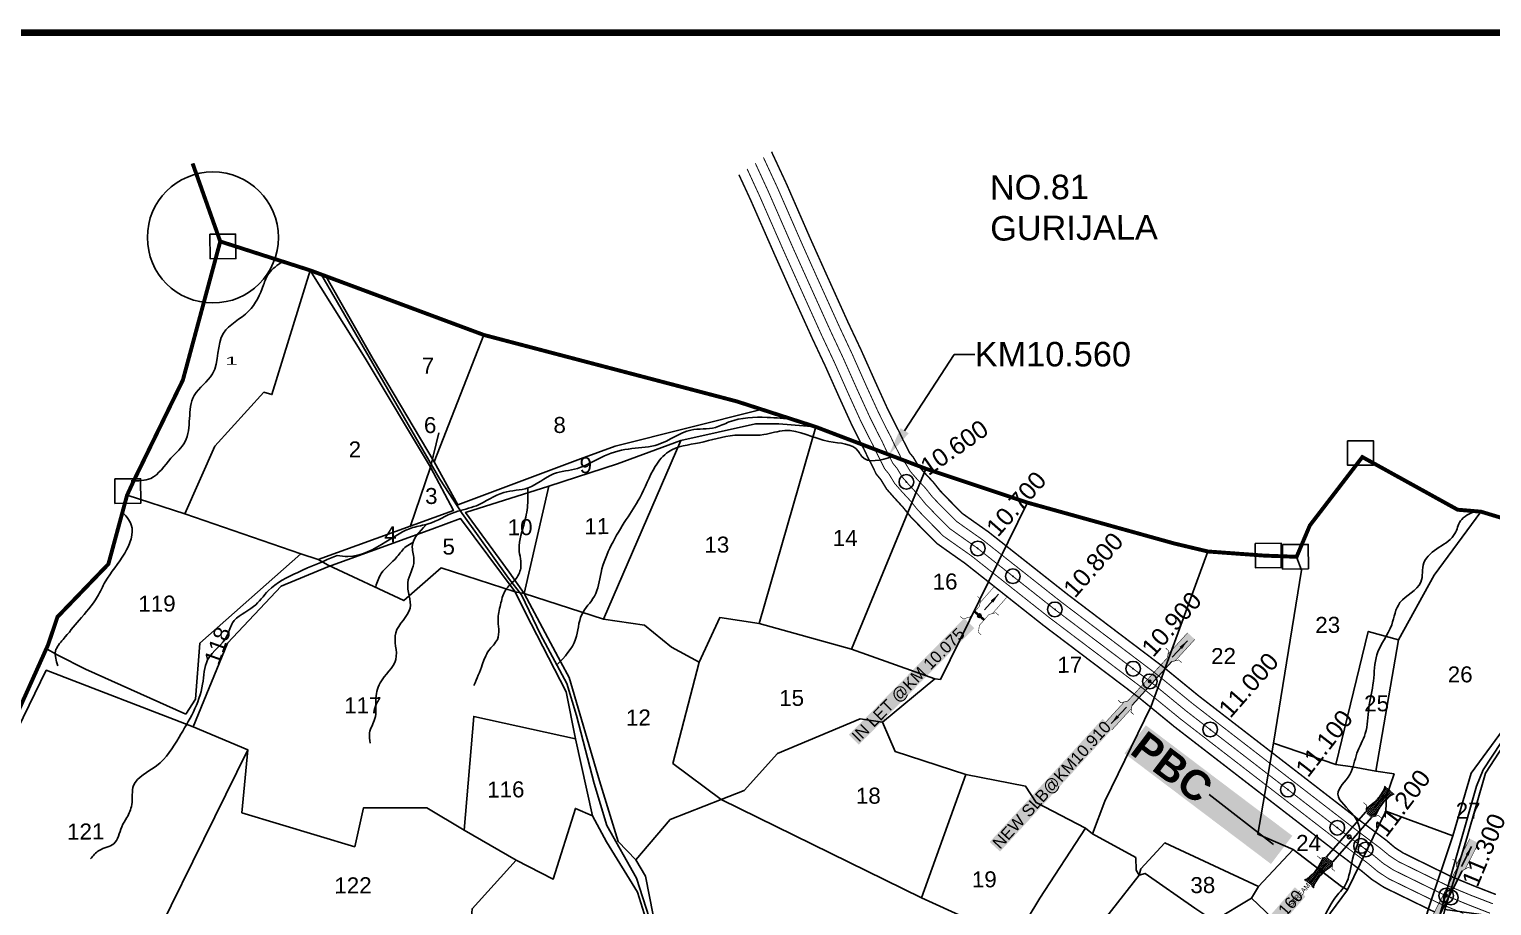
# Model space of a CAD drawing. Header units: inches. Extents: x 183472 to 190380, y 1608658 to 1615701.
# Drawn here: x 184583 to 186074, y 1614378 to 1615271 of the extents above; entities that cross this region are included whole.
import ezdxf
from ezdxf import colors
from ezdxf.entities.mleader import LeaderData, LeaderLine
from ezdxf.enums import TextEntityAlignment as Align
from ezdxf.math import Vec2, Vec3

# ---------------------------------------------------------------- set-up
doc = ezdxf.new("R2010")
doc.units = ezdxf.units.IN
doc.header["$LTSCALE"] = 15
doc.header["$MEASUREMENT"] = 0
doc.header["$PDMODE"] = 32
doc.header["$PDSIZE"] = 15
doc.linetypes.add('ACAD_ISO02W100', pattern=[15, 12, -3])
doc.linetypes.add('HIDDEN2', pattern=[0.1875, 0.125, -0.0625])
for name, color, linetype in [('BOUNDRY', 5, 'Continuous'), ('CANAL1', 7, 'Continuous'), ('CSMark', 72, 'Continuous'), ('PAPER SIZE', 5, 'Continuous'), ('PLOT', 7, 'Continuous'), ('PLOT NO', 7, 'Continuous'), ('ROADS', 1, 'Continuous'), ('STREAM', 4, 'Continuous'), ('STRUCTURE', 5, 'Continuous'), ('text2', 7, 'Continuous'), ('VILLAGE BOUNDRY STONE', 1, 'Continuous'), ('VILLAGE STONES', 240, 'Continuous')]:
    doc.layers.add(name, color=color, linetype=linetype)
doc.styles.get("Standard").update_dxf_attribs({"font": 'arial.ttf'})
doc.dimstyles.get("Standard").update_dxf_attribs({"dimtxt": 0.18, "dimasz": 0.18, "dimexe": 0.18, "dimexo": 0.0625, "dimgap": 0.09, "dimtad": 0, "dimtih": 1, "dimtoh": 1, "dimdec": 4, "dimzin": 0, "dimdsep": 46, "dimtxsty": 'Standard', "dimcen": 0.09, "dimadec": 0, "dimazin": 0, "dimtfac": 1, "dimtdec": 4, "dimtofl": 0, "dimtmove": 0, "dimatfit": 3, "dimfxl": 1, "dimtolj": 1, "dimtzin": 0, "dimarcsym": 0})

# ---------------------------------------------------------------- blocks, each defined once
blk = doc.blocks.new('SLB')
at = {"layer": 'STRUCTURE'}
h = blk.add_hatch(dxfattribs=at)
h.set_pattern_fill('DOTS', color=6, scale=20, angle=320.3722, style=0)
h.set_pattern_definition([(320.372247934, (-159.4327, -72.9564), (1.2786241598, 0.5641323054), [0, -1.25])])
h.paths.add_polyline_path([(769699.5, 1706871.1), (769699.5, 1706861.1), (769729.1, 1706861.1), (769732.1, 1706863.1), (769792.1, 1706863.1), (769795.1, 1706861.1), (769824.7, 1706861.1), (769824.7, 1706871.1), (769795.1, 1706871.1), (769792.1, 1706869.1), (769732.1, 1706869.1), (769729.1, 1706871.1)])
at = {"layer": 'STRUCTURE', "color": 6, "linetype": 'ACAD_ISO02W100', "ltscale": 0.5, "const_width": 0.5}
for points in [[(769699.5, 1706871.1), (769729.1, 1706871.1)], [(769795.1, 1706871.1), (769824.7, 1706871.1)], [(769699.5, 1706861.1), (769729.1, 1706861.1)], [(769795.1, 1706861.1), (769824.7, 1706861.1)]]:
    blk.add_lwpolyline(points, dxfattribs=at)
at = {"layer": 'STRUCTURE', "color": 6, "const_width": 0.628}
for points in [[(769726.1, 1706877.1), (769726.1, 1706873.1), (769732.1, 1706869.1), (769792.1, 1706869.1), (769798.1, 1706873.1), (769798.1, 1706877.1)], [(769726.1, 1706855.1), (769726.1, 1706859.1), (769732.1, 1706863.1), (769792.1, 1706863.1), (769798.1, 1706859.1), (769798.1, 1706855.1)]]:
    blk.add_lwpolyline(points, dxfattribs=at)
at = {"layer": 'STRUCTURE', "color": 6}
blk.add_lwpolyline([(769732.1, 1706863.1), (769792.1, 1706863.1)], dxfattribs=at)
blk.add_lwpolyline([(769732.1, 1706863.1), (769792.1, 1706863.1)], dxfattribs=at)
at = {"layer": 'STRUCTURE', "color": 0}
blk.add_circle((769762.1, 1706866.1), 1.24, dxfattribs=at)
for points in [[(769703.8, 1706866), (769726.7, 1706866)], [(769818.6, 1706865.8), (769795.7, 1706865.8)]]:
    blk.add_leader(points, dimstyle='Standard', override={"dimasz": 10, "dimgap": 0.09, "dimtad": 0}, dxfattribs=at)
blk = doc.blocks.new('UT')
at = {"layer": 'STRUCTURE'}
h = blk.add_hatch(dxfattribs=at)
h.set_pattern_fill('DASH', color=150, scale=8, angle=-39.6278, style=0)
h.set_pattern_definition([(320.372247933, (-4370.464, -6260.8811), (1.40800153113, 0.132407282), [1, -1])])
h.paths.add_polyline_path([(765163, 1700681.9), (765165.6, 1700680.6), (765167.2, 1700680.3), (765169.1, 1700680), (765172.4, 1700679.6), (765176.4, 1700679.3), (765179.5, 1700679.5), (765183.1, 1700679.9), (765187.7, 1700680.9), (765188.9, 1700681.2), (765193.1, 1700682.2), (765196.1, 1700680.2), (765196.1, 1700672.2), (765193.1, 1700670.2), (765190.5, 1700670.8), (765188.1, 1700671.3), (765185.5, 1700671.8), (765183.6, 1700672.1), (765181, 1700672.5), (765180.3, 1700672.5), (765178.5, 1700672.6), (765176.7, 1700672.6), (765174.6, 1700672.5), (765172.5, 1700672.3), (765170.4, 1700672), (765168.5, 1700671.7), (765166.1, 1700671.2), (765165, 1700670.8), (765163, 1700669.7)])
h.paths.add_polyline_path([(765259.1, 1700682.2), (765256.1, 1700680.2), (765256.1, 1700672.2), (765259.1, 1700670.2), (765261.9, 1700671), (765264.4, 1700671.6), (765266.4, 1700672), (765269.1, 1700672.5), (765272.7, 1700673), (765276.1, 1700673.1), (765278.6, 1700672.9), (765281.2, 1700672.7), (765283.9, 1700672.3), (765286.4, 1700671.9), (765288, 1700671.3), (765289.2, 1700670.6), (765289.1, 1700682.7), (765287.6, 1700681.8), (765285.7, 1700681.2), (765283, 1700680.7), (765281.2, 1700680.4), (765276.7, 1700679.9), (765272.7, 1700679.9), (765268.7, 1700680.3), (765264.8, 1700681), (765261.2, 1700681.7)])
at = {"layer": 'STRUCTURE', "color": 150, "const_width": 0.628}
for points in [[(765190.1, 1700688.2), (765190.1, 1700684.2), (765196.1, 1700680.2), (765256.1, 1700680.2), (765262.1, 1700684.2), (765262.1, 1700688.2)], [(765190.1, 1700664.2), (765190.1, 1700668.2), (765196.1, 1700672.2), (765256.1, 1700672.2), (765262.1, 1700668.2), (765262.1, 1700664.2)]]:
    blk.add_lwpolyline(points, dxfattribs=at)
at = {"layer": 'STRUCTURE', "color": 150}
for points in [[(765196.1, 1700680.2), (765256.1, 1700680.2)], [(765196.1, 1700672.2), (765256.1, 1700672.2)], [(765196.1, 1700672.2), (765256.1, 1700672.2)]]:
    blk.add_lwpolyline(points, dxfattribs=at)
at = {"layer": 'STRUCTURE', "color": 0}
blk.add_circle((765226.1, 1700676.2), 1.89, dxfattribs=at)
at = {"layer": 'STRUCTURE', "color": 150}
for points in [[(765163, 1700681.9), (765164.4, 1700681.1), (765167.9, 1700680.2), (765171.2, 1700679.8), (765176.1, 1700679.4), (765184.7, 1700680.3), (765193.1, 1700682.2)], [(765163, 1700669.7), (765164.3, 1700670.6), (765167.8, 1700671.6), (765171.2, 1700672.1), (765176, 1700672.6), (765184.7, 1700672), (765193.1, 1700670.2)], [(765289.1, 1700682.7), (765287.8, 1700681.9), (765284.3, 1700680.9), (765280.9, 1700680.4), (765276.1, 1700679.8), (765267.4, 1700680.5), (765259.1, 1700682.2)], [(765289.2, 1700670.6), (765287.8, 1700671.4), (765284.2, 1700672.3), (765280.9, 1700672.7), (765276.1, 1700673.1), (765267.4, 1700672.2), (765259.1, 1700670.2)]]:
    blk.add_spline(points, degree=3, dxfattribs=at)
at = {"layer": 'STRUCTURE', "color": 0}
blk.add_text('STREAM', height=5, dxfattribs=at).set_placement((765148.2, 1700675.8), align=Align.MIDDLE_CENTER)
for points in [[(765190.9, 1700676), (765164.2, 1700675.8)], [(765289.3, 1700676.7), (765265.4, 1700676.4)]]:
    blk.add_leader(points, dimstyle='Standard', override={"dimasz": 10, "dimgap": 0.09, "dimtad": 0}, dxfattribs=at)
blk = doc.blocks.new('OT')
at = {"layer": 'STRUCTURE', "color": 190}
for points, const_width in [([(769775.2, 1706601.8), (769775.2, 1706597.8), (769769.2, 1706593.8), (769761.8, 1706593.8), (769754.4, 1706593.8), (769748.4, 1706597.8), (769748.4, 1706601.8)], 0.5), ([(769751.4, 1706595.8), (769729.4, 1706595.8)], 0.5), ([(769761.8, 1706593.8), (769761.8, 1706581)], 2.5), ([(769751.4, 1706579), (769729.4, 1706579)], 0.5), ([(769748.4, 1706573), (769748.4, 1706577), (769754.4, 1706581), (769761.8, 1706581), (769761.8, 1706581), (769761.8, 1706581), (769769.2, 1706581), (769775.2, 1706577), (769775.2, 1706573)], 0.5)]:
    blk.add_lwpolyline(points, dxfattribs=dict(at, const_width=const_width))
at = {"layer": 'STRUCTURE', "color": 0}
blk.add_circle((769761.8, 1706587.4), 1.87, dxfattribs=at)
blk.add_leader([(769732.6, 1706587.4), (769753.8, 1706587.4)], dimstyle='Standard', override={"dimasz": 10, "dimgap": 0.09, "dimtad": 0}, dxfattribs=at)
blk = doc.blocks.new('PBC')
at = {"layer": 'STRUCTURE', "color": 5, "insert": (13.6, 8.7), "char_height": 30, "width": 181.057, "attachment_point": 1, "rotation": 325.6347, "bg_fill": 1, "box_fill_scale": 1.1, "bg_fill_color": 7, "bg_fill_true_color": 16777215, "bg_fill_transparency": 0}
blk.add_mtext('{\\fArial|b1|i0|c0|p34;\\C256;PBC}', dxfattribs=at)
at = {"layer": 'PAPER SIZE'}
blk.add_leader([(148.6, -102.5), (80.6, -54.7)], dimstyle='Standard', override={"dimasz": 40, "dimgap": 0.09, "dimtad": 0, "dimtfill": 2, "dimtfillclr": 5}, dxfattribs=at)

msp = doc.modelspace()

# ---------------------------------------------------------------- linework, layer by layer
at = {"layer": 'BOUNDRY', "const_width": 4}
for points in [[(183808, 1613435.8), (183914.9, 1613697.8), (183922.5, 1613716), (183956.3, 1613795.4), (183977.6, 1613829.9), (183871.9, 1613885.3), (183977.6, 1613829.9), (183937.4, 1613850.4), (183972.7, 1613905.1), (184146.3, 1613950.1), (184207.6, 1613964.5), (184305.3, 1614126), (184464.4, 1614375.4), (184520, 1614459.9), (184602.5, 1614643.7), (184612.1, 1614672.2), (184664, 1614726.1), (184683, 1614796.2), (184689.5, 1614810.3), (184739.9, 1614913.7), (184778, 1615055), (184749.8, 1615134.6)], [(184778, 1615055), (184869.8, 1615025.5), (185046.6, 1614959.7), (185304.6, 1614891.9), (185385.1, 1614865.9), (185497.1, 1614823.3), (185600.8, 1614788.7), (185750.2, 1614747.1), (185784.6, 1614738.9), (185842.3, 1614734.7), (185875, 1614733.5), (185888.5, 1614765.5), (185942, 1614835.2), (186039.1, 1614781.5), (186062.9, 1614779.5), (186125.3, 1614760.7)]]:
    msp.add_lwpolyline(points, dxfattribs=at)
at = {"layer": 'CANAL1', "color": 200, "const_width": 1.5}
for points in [[(185339.9, 1615146.5), (185340.4, 1615145.3), (185355, 1615113.9), (185379.6, 1615057.5), (185395.2, 1615022.7), (185417.8, 1614972.6), (185431.1, 1614944.4), (185445.6, 1614911.9), (185457.8, 1614885), (185465.3, 1614870), (185470.2, 1614860.4), (185474, 1614852.4), (185477.9, 1614844.8), (185480.4, 1614839.7), (185484.2, 1614835.1), (185489.5, 1614826.3), (185495, 1614820), (185504.5, 1614809.8), (185511.6, 1614800.9), (185522, 1614790.1), (185534.4, 1614777.6), (185540.9, 1614773), (185561, 1614758.8), (185641.9, 1614694.9), (185693.7, 1614655.6), (185739, 1614621.3), (185775.3, 1614591.6), (185940.1, 1614464.2), (185966.7, 1614444.2), (185975.4, 1614436.8), (185983.8, 1614431.4), (186032.3, 1614407.6), (186056.3, 1614397.7), (186078.1, 1614389.2)], [(185306.6, 1615123.1), (185318.5, 1615097.4), (185343.1, 1615041.3), (185358.7, 1615006.3), (185381.5, 1614955.9), (185394.7, 1614927.8), (185409.1, 1614895.5), (185421.7, 1614867.8), (185429.6, 1614851.9), (185434.3, 1614842.8), (185438.1, 1614834.7), (185442.2, 1614826.8), (185446.6, 1614817.8), (185451.4, 1614812), (185457.1, 1614802.6), (185465.3, 1614793.3), (185474.1, 1614783.7), (185481.6, 1614774.4), (185493.5, 1614762.1), (185508.4, 1614747.1), (185517.8, 1614740.4), (185537.1, 1614726.8), (185617.4, 1614663.2), (185669.6, 1614623.7), (185714.3, 1614589.9), (185750.4, 1614560.3), (185915.8, 1614432.4), (185941.7, 1614412.8), (185951.6, 1614404.6), (185964, 1614396.5), (186015.9, 1614371.2)]]:
    msp.add_lwpolyline(points, dxfattribs=at)
at = {"layer": 'CANAL1', "color": 5, "const_width": 1}
for points in [[(185315, 1615128.9), (185327.6, 1615101.5), (185352.2, 1615045.4), (185367.9, 1615010.4), (185390.6, 1614960.1), (185403.8, 1614932), (185418.2, 1614899.6), (185430.7, 1614872.1), (185438.5, 1614856.5), (185443.3, 1614847.2), (185447.1, 1614839.2), (185451.1, 1614831.3), (185455.1, 1614823.3), (185459.6, 1614817.8), (185465.2, 1614808.5), (185472.7, 1614799.9), (185481.7, 1614790.2), (185489.1, 1614781), (185500.6, 1614769.1), (185514.9, 1614754.7), (185523.6, 1614748.5), (185543.1, 1614734.8), (185623.5, 1614671.1), (185675.6, 1614631.7), (185720.5, 1614597.7), (185756.6, 1614568.2), (185921.9, 1614440.4), (185948, 1614420.7), (185957.5, 1614412.7), (185968.9, 1614405.2), (186020, 1614380.3), (186045.1, 1614369.9)], [(185331.6, 1615140.6), (185345.9, 1615109.8), (185370.5, 1615053.5), (185386.1, 1615018.6), (185408.8, 1614968.5), (185422, 1614940.3), (185436.4, 1614907.8), (185448.8, 1614880.7), (185456.3, 1614865.5), (185461.3, 1614856), (185465, 1614848), (185469, 1614840.3), (185472, 1614834.2), (185476, 1614829.3), (185481.4, 1614820.4), (185487.6, 1614813.3), (185496.9, 1614803.3), (185504.1, 1614794.2), (185514.9, 1614783.1), (185527.9, 1614770), (185535.1, 1614764.8), (185555, 1614750.8), (185635.7, 1614687), (185687.7, 1614647.6), (185732.8, 1614613.4), (185769, 1614583.8), (185934, 1614456.3), (185960.4, 1614436.3), (185969.5, 1614428.8), (185978.8, 1614422.7), (186028.2, 1614398.5), (186052.6, 1614388.4), (186075.1, 1614379.7)]]:
    msp.add_lwpolyline(points, dxfattribs=at)
at = {"layer": 'CANAL1', "color": 1, "linetype": 'HIDDEN2', "ltscale": 4, "const_width": 1}
msp.add_lwpolyline([(185323.3, 1615134.8), (185336.7, 1615105.7), (185361.3, 1615049.4), (185377, 1615014.5), (185399.7, 1614964.3), (185412.9, 1614936.1), (185427.3, 1614903.7), (185439.8, 1614876.4), (185447.4, 1614861), (185452.3, 1614851.6), (185456, 1614843.6), (185460, 1614835.8), (185463.5, 1614828.8), (185467.8, 1614823.6), (185473.3, 1614814.5), (185480.2, 1614806.6), (185489.3, 1614796.7), (185496.6, 1614787.6), (185507.7, 1614776.1), (185521.4, 1614762.3), (185529.3, 1614756.7), (185549, 1614742.8), (185629.6, 1614679), (185681.7, 1614639.6), (185726.7, 1614605.6), (185762.8, 1614576), (185928, 1614448.3), (185954.2, 1614428.5), (185963.5, 1614420.7), (185973.9, 1614414), (186024.1, 1614389.4), (186048.8, 1614379.2), (186072.1, 1614370.1)], dxfattribs=at)
at = {"layer": 'PLOT'}
for points in [[(184869.8, 1615025.5), (184830.7, 1614898.9), (184822.5, 1614901.2), (184772.5, 1614846.2), (184741.8, 1614777.4)], [(184877.7, 1614730.9), (185015.6, 1614780.7), (184992.4, 1614824.8), (184925.8, 1614935.9), (184869.8, 1615025.5)], [(184885.5, 1615019.7), (184933.9, 1614935), (184996.1, 1614830.3)], [(185046.6, 1614959.7), (184996.1, 1614830.3), (185020, 1614786.5), (185145.1, 1614833.3), (185180.6, 1614846.4), (185328, 1614883.4)], [(185385.1, 1614865.9), (185347.3, 1614868.9), (185323.4, 1614868.9), (185247.5, 1614852), (185183, 1614828.4), (185113, 1614805.5), (185028.1, 1614778.8), (185072.6, 1614718), (185087.8, 1614696.2), (185125.1, 1614625.9), (185133.7, 1614610.5), (185164.5, 1614505), (185183.4, 1614443.2), (185201.5, 1614424.4), (185236.7, 1614465.6), (185288.6, 1614486.2), (185492.6, 1614385.8), (185587.4, 1614342.5)], [(185385.1, 1614865.9), (185327.3, 1614665.6)], [(185168.5, 1614670), (185247.5, 1614852)], [(184992.4, 1614824.8), (184971.5, 1614763.9)], [(185421.3, 1614639.4), (185497.1, 1614823.3)], [(185113, 1614805.5), (185087.8, 1614696.2)], [(184683, 1614796.2), (184741.8, 1614777.4), (184860.1, 1614736.6), (184877.7, 1614730.9), (184888, 1614724.8), (184965, 1614688.8), (185003.2, 1614722.2), (185078.5, 1614697.9), (185087.8, 1614696.2), (185168.5, 1614670), (185210.5, 1614663.8), (185237.9, 1614641.5), (185266.2, 1614625.9), (185287.1, 1614671.6), (185327.3, 1614665.6), (185421.3, 1614639.4), (185506.2, 1614609.2), (185511.9, 1614608.5), (185600.8, 1614788.7)], [(184887.8, 1614723.4), (184993.5, 1614761.7), (185023, 1614772.4), (185078.5, 1614697.9), (185088.8, 1614677.2), (185130.7, 1614595.8), (185139.9, 1614547.9), (185157.4, 1614469.3), (185171.8, 1614443), (185203.1, 1614391.4), (185211.7, 1614364.3), (185209.7, 1614302.3), (185249, 1614207.1), (185371.8, 1614080.9), (185372.9, 1614075.8), (185292.8, 1613889), (185283.1, 1613857.2), (185281.9, 1613792.5), (185294.6, 1613747), (185272.2, 1613659.8), (185254.2, 1613602.6)], [(185825.8, 1614089.2), (185825.8, 1614085.5), (185897.2, 1614071.3), (185917.6, 1614150.6), (185919.5, 1614165.7), (185958.5, 1614229.5), (185985.1, 1614287.7), (185995.1, 1614326.4), (186009.9, 1614376), (186034.2, 1614449), (186052.8, 1614512.9), (186117.9, 1614601.3), (186122.3, 1614611), (186154.9, 1614698.1), (186165.4, 1614724.7), (186176.6, 1614779.6)], [(186062.9, 1614779.5), (186015.3, 1614714.7), (185979, 1614648.8), (185955.8, 1614514.9), (185974.3, 1614512.1), (185966.7, 1614489.3), (185965.8, 1614474), (185926.8, 1614394.1), (185886.5, 1614339.2)], [(186182.3, 1614780.7), (186169.7, 1614714.2), (186169.7, 1614714.2), (186130.5, 1614604.5), (186081.5, 1614534.3), (186067.6, 1614512.9), (186048.4, 1614446.7), (186026.1, 1614374), (186007.9, 1614299.8), (185930.5, 1614159), (185910.4, 1614070.7), (185923.6, 1614049.8), (186014.8, 1614036.7), (186075.5, 1614031.8), (186097.6, 1614029.6), (186152, 1614178.5), (186179.6, 1614245.8), (186109.1, 1614258.1), (186119.9, 1614280.9), (186097.8, 1614363.9), (186026.1, 1614374)], [(184742.8, 1614572.9), (184752.8, 1614588.5), (184757.2, 1614645.4), (184860.1, 1614736.6)], [(185784.6, 1614738.9), (185726.9, 1614581.3), (185679.5, 1614484.4), (185666.8, 1614450.9), (185660, 1614456.9), (185609.7, 1614482.9), (185598.8, 1614499.5), (185537.9, 1614511.6), (185465.8, 1614535.1), (185452.8, 1614564.8), (185430.2, 1614568.2), (185346, 1614533.1), (185312, 1614495.2), (185288.6, 1614486.2), (185239.4, 1614522.6), (185266.2, 1614625.9)], [(185875, 1614733.5), (185879.9, 1614720), (185851.6, 1614543.6), (185835.4, 1614450.8), (185871.5, 1614435.1), (185920.7, 1614397.4), (185926.8, 1614394.1)], [(184887.8, 1614723.4), (184840, 1614703.4), (184785.3, 1614645.3), (184750.3, 1614560)], [(185914.9, 1614521.7), (185948, 1614657.5), (185979, 1614648.8)], [(184742.8, 1614572.9), (184640.5, 1614618.9), (184612.3, 1614633.2), (184599.1, 1614640.7)], [(184464.4, 1614375.4), (184471.1, 1614371.8), (184667.8, 1614262.9), (184671.9, 1614264.2), (184806.1, 1614536.7), (184750.3, 1614560), (184600.6, 1614617.9), (184513, 1614438.1), (184471.1, 1614371.8)], [(185506.2, 1614609.2), (185452.8, 1614564.8)], [(185026.6, 1614454.8), (185036.4, 1614570.7), (185139.9, 1614547.9)], [(184806.1, 1614536.7), (184800.1, 1614472.6), (184915, 1614437.8), (184924, 1614477.7), (184988.4, 1614477.7), (185026.6, 1614454.8), (185079.5, 1614424.3), (185117.4, 1614404.9), (185139.9, 1614476.9), (185157.4, 1614469.3)], [(185955.8, 1614514.9), (185932.1, 1614519.3), (185914.9, 1614521.7), (185851.6, 1614543.6)], [(185537.9, 1614511.6), (185492.6, 1614385.8)], [(185965.8, 1614474), (186034.2, 1614449)], [(185629.8, 1614300.7), (185714.7, 1614409), (185711.6, 1614414), (185711.3, 1614426.9), (185666.8, 1614450.9), (185660, 1614456.9), (185613.3, 1614385.4), (185587.4, 1614342.5)], [(185871.5, 1614435.1), (185836, 1614397.3), (185740.8, 1614441.7), (185716.3, 1614415.3), (185714.7, 1614409), (185720.5, 1614410.7), (185771.1, 1614375.3), (185790.5, 1614362.4), (185828.9, 1614385.5), (185836, 1614397.3)], [(185079.5, 1614424.3), (185034.6, 1614374.6), (185029.5, 1614313.5)], [(185269.8, 1613602.7), (185309.8, 1613744.4), (185291.6, 1613794.9), (185300.6, 1613871.9), (185338.4, 1613970), (185345.1, 1613985.9), (185382.2, 1614084), (185374.6, 1614092.9), (185259.5, 1614216.3), (185215.6, 1614309.5), (185219.1, 1614368), (185211.3, 1614408), (185201.5, 1614424.4)], [(185828.9, 1614385.5), (185863.9, 1614352.3), (185868.8, 1614344.1)]]:
    msp.add_lwpolyline(points, dxfattribs=at)
at = {"layer": 'ROADS'}
for points in [[(184880.1, 1615022.6), (185001.8, 1614812.7), (185024.7, 1614777.7), (185071.8, 1614711.7), (185085, 1614694.8), (185104.3, 1614654.3), (185131.3, 1614604.3), (185141.2, 1614571.6), (185159.2, 1614502.3), (185172.1, 1614459.5), (185202.1, 1614405.8), (185215, 1614365.9)], [(186076, 1613810.5), (186024.2, 1613828.4), (185988.3, 1613844.5), (185904.1, 1613880.1), (185913.5, 1613964.1), (185918.6, 1614038.3), (185905.8, 1614070), (185922.1, 1614155), (185979.7, 1614258.2), (186005.7, 1614314.9), (186058.5, 1614499.7), (186065.1, 1614516.2), (186119.5, 1614598.9)]]:
    msp.add_lwpolyline(points, dxfattribs=at)
at = {"layer": 'STREAM'}
for points in [[(184687.2, 1614810.8), (184707.1, 1614813.5), (184727.7, 1614833.9), (184742.2, 1614850.9), (184751.5, 1614898), (184770.1, 1614920), (184781.3, 1614961.6), (184806.9, 1614983.8), (184822.1, 1615010.8), (184827.4, 1615022.3), (184841.9, 1615034.4)], [(185362.2, 1614873.9), (185335.3, 1614875.6), (185296.7, 1614871), (185282.6, 1614865.4), (185257.7, 1614862.7), (185224.3, 1614848), (185197.6, 1614843.9), (185169.5, 1614836.5), (185142, 1614823.6), (185117.6, 1614818), (185091.7, 1614803.8), (185067, 1614799.1), (185039, 1614785.6), (185017.3, 1614779), (184989.9, 1614767.1), (184974.4, 1614763.3), (184946.9, 1614748.7), (184908, 1614733.8), (184897.1, 1614734.7)], [(185121.5, 1614623.6), (185140.1, 1614649.5), (185146.5, 1614674.7), (185159.3, 1614693.4), (185166.1, 1614717.4), (185191.8, 1614771.5), (185205.5, 1614793.6), (185221.4, 1614825.7), (185234.8, 1614840.5), (185266.4, 1614849.8), (185302.3, 1614857.4), (185331.9, 1614858.1), (185353.4, 1614862.3), (185398.4, 1614851.1), (185428.3, 1614841.2), (185431.7, 1614836.1), (185463.9, 1614835.9)], [(185091.5, 1614802.9), (185091.4, 1614788.6), (185088.2, 1614769.2), (185082.6, 1614741.3), (185084.2, 1614721.9), (185078.4, 1614710.1), (185068.9, 1614699.9), (185064.1, 1614686.6), (185061.2, 1614670.9), (185060.4, 1614649.3), (185051.6, 1614637.8), (185045.1, 1614623.5), (185036.6, 1614602.4)], [(184677.3, 1614780.1), (184687.3, 1614766.2), (184680.6, 1614737.1), (184660.8, 1614708), (184653, 1614693), (184634.2, 1614668.9), (184617.9, 1614649.3), (184610.1, 1614637.3), (184612.5, 1614622.4)], [(186057.1, 1614779.9), (186042, 1614770), (186036.4, 1614757.3), (186020.4, 1614743.2), (186004.7, 1614727.4), (186001.6, 1614707.6), (185980.3, 1614686.8), (185971.9, 1614664.3), (185956.8, 1614633.7), (185953.3, 1614606.6), (185948.6, 1614579.1), (185944.9, 1614553.2), (185936.5, 1614533.2), (185929.1, 1614511.5), (185917.1, 1614491.6), (185933.5, 1614469.5), (185939.3, 1614454.9), (185932, 1614425.1), (185924.8, 1614399.3), (185913.8, 1614385.3), (185900.3, 1614361.3), (185883.9, 1614344.9), (185870.7, 1614342), (185858.8, 1614346), (185847.3, 1614333.8), (185831.6, 1614331.9), (185808.1, 1614323.7), (185793, 1614317.7), (185776, 1614312.1), (185757, 1614310.7), (185748.1, 1614305.1), (185734.2, 1614306.9), (185719.3, 1614296.6), (185703, 1614278), (185688.7, 1614263.8), (185684.6, 1614251.5), (185677.7, 1614245.9), (185651.7, 1614267.2), (185624.5, 1614270.5), (185611.2, 1614265.1), (185593.8, 1614264), (185580.7, 1614259.9), (185567.9, 1614262.7), (185558.2, 1614263.7), (185554.7, 1614257.2), (185541.9, 1614255.4)], [(184987.8, 1614766.2), (184973.7, 1614743.2), (184975.4, 1614729.5), (184969.1, 1614707.1), (184971.4, 1614681.1), (184956.8, 1614656.1), (184957, 1614628.9), (184940.9, 1614604.9), (184936.5, 1614587.1), (184935.6, 1614568.5), (184930.2, 1614553.9), (184930.7, 1614543.4)], [(184974.3, 1614748.1), (184967.4, 1614744), (184958.1, 1614733.3), (184942.1, 1614716.5), (184936.4, 1614703)], [(184645.8, 1614425.4), (184654.7, 1614434.2), (184669.4, 1614440.8), (184677.6, 1614458.3), (184682.8, 1614467.6), (184687.8, 1614480.8), (184689.7, 1614500.4), (184713.1, 1614520.5), (184736, 1614549.5), (184760, 1614603.6), (184765.1, 1614628.3), (184785.4, 1614653.8), (184790.4, 1614666.1), (184812, 1614682.7), (184827.1, 1614699), (184856.9, 1614717.6), (184897.1, 1614734.7)]]:
    msp.add_spline(points, degree=3, dxfattribs=at)
at = {"layer": 'text2', "color": 5, "const_width": 7}
msp.add_lwpolyline([(183475.1, 1615267.9), (190376.1, 1615267.9), (190376.1, 1608661.5), (183475.1, 1608661.5)], close=True, dxfattribs=at)
at = {"layer": 'text2', "color": 2}
msp.add_circle((184770.5, 1615059.1), 66.8, dxfattribs=at)
at = {"layer": 'text2', "color": 3, "linetype": 'Continuous'}
for p in [(185477.3, 1614809.9), (185550.1, 1614742), (185628.6, 1614679.9), (185708.4, 1614619.4), (185786.9, 1614557.4), (185866.1, 1614496.1), (185945.4, 1614435.1), (186032.2, 1614386.1)]:
    msp.add_point(p, dxfattribs=at)
at = {"layer": 'text2', "color": 2, "linetype": 'Continuous'}
for p in [(185585.8, 1614713.7), (185725.4, 1614606.5), (185916.4, 1614457.2, 187), (185940.7, 1614438.7), (186027.4, 1614388)]:
    msp.add_point(p, dxfattribs=at)
at = {"layer": 'VILLAGE BOUNDRY STONE'}
for points in [[(184767.4, 1615062.3), (184793.7, 1615062.5), (184793.9, 1615037.6), (184767.6, 1615037.4)], [(185926.8, 1614851.7), (185953.2, 1614851.9), (185953.4, 1614827), (185927, 1614826.8)], [(184670.4, 1614812.9), (184696.8, 1614813.1), (184696.9, 1614788.1), (184670.6, 1614787.9)], [(185832.8, 1614747.2), (185859.1, 1614747.4), (185859.3, 1614722.5), (185833, 1614722.3)], [(185860.5, 1614746), (185886.9, 1614746.2), (185887, 1614721.3), (185860.7, 1614721)]]:
    msp.add_lwpolyline(points, close=True, dxfattribs=at)

# ---------------------------------------------------------------- block references
at = {"layer": 'PAPER SIZE', "rotation": 357.3045130451974}
msp.add_blockref('PBC', (185707.9, 1614549.5), dxfattribs=at)
at = {"layer": 'STRUCTURE', "color": 0}
for name, p, rotation in [('OT', (-584376.2, 3321185.8), 228.5613989324634), ('SLB', (924436.7, -105925.7), 47.5107029305683), ('UT', (965965.8, -79486.2), 48.95108082629292), ('SLB', (1355982.6, 152495.3), 62.94475744593005)]:
    msp.add_blockref(name, p, dxfattribs=dict(at, rotation=rotation))

# ---------------------------------------------------------------- texts
at = {"layer": 'CSMark', "color": 1}
for s, rotation, p in [('10.600', 35.0635, (185494.6, 1614822.9)), ('10.700', 48.6883, (185563.8, 1614758.7)), ('10.800', 48.6883, (185642.3, 1614696.5)), ('10.900', 48.6883, (185722.1, 1614636.1)), ('11.000', 48.6883, (185800.6, 1614574)), ('11.100', 52.294, (185879.5, 1614513)), ('11.200', 52.944, (185959.2, 1614451.8)), ('11.300', 67.5201, (186051, 1614399.1))]:
    msp.add_text(s, height=18, rotation=rotation, dxfattribs=at).set_placement(p, align=Align.MIDDLE_LEFT)
at = {"layer": 'PLOT NO', "width": 2}
msp.add_text('1', height=8.17, rotation=0.441, dxfattribs=at).set_placement((184789.5, 1614933.4), align=Align.MIDDLE_CENTER)
at = {"layer": 'PLOT NO'}
for s, height, rotation, p in [('7', 16.3, 0.441, (184989.7, 1614928.4)), ('6', 16.3, 0.441, (184991.9, 1614867.8)), ('8', 16.3, 0.441, (185123.9, 1614867.9)), ('2', 16.3, 0.441, (184915.2, 1614843)), ('9', 16.3, 0.441, (185150.5, 1614827)), ('3', 16.3, 0.441, (184993.1, 1614795.5)), ('10', 16.33, 0.441, (185083.6, 1614763.7)), ('11', 16.33, 0.441, (185161.8, 1614764.7)), ('4', 16.3, 0.441, (184951.5, 1614756.4)), ('13', 16.33, 0.441, (185284.1, 1614745.9)), ('14', 16.33, 0.441, (185414.9, 1614752.6)), ('5', 16.3, 0.441, (185010.8, 1614743.9)), ('16', 16.33, 0.441, (185516.7, 1614708.3)), ('119', 16.33, 0.441, (184713.5, 1614685.7)), ('23', 16.33, 0.441, (185906.7, 1614664.1)), ('118', 16.33, 70.4198, (184775.1, 1614643)), ('22', 16.33, 0.441, (185800.5, 1614632.3)), ('17', 16.33, 0.441, (185643.8, 1614623.4)), ('26', 16.33, 0.441, (186041.7, 1614613.6)), ('117', 16.33, 0.441, (184923.3, 1614582.1)), ('15', 16.33, 0.441, (185360.3, 1614589.6)), ('25', 16.33, 0.441, (185956.5, 1614584.1)), ('12', 16.33, 0.441, (185204.2, 1614569.6)), ('116', 16.33, 0.441, (185069, 1614496.3)), ('18', 16.33, 0.441, (185438.5, 1614489.9)), ('27', 16.33, 0.441, (186049.9, 1614474.7)), ('121', 16.33, 0.441, (184640.9, 1614453.4)), ('24', 16.33, 0.441, (185887.2, 1614441.8)), ('19', 16.33, 0.441, (185556.7, 1614404.6)), ('122', 16.33, 0.441, (184913.3, 1614398.5)), ('38', 16.33, 0.441, (185779.4, 1614398.8))]:
    msp.add_text(s, height=height, rotation=rotation, dxfattribs=at).set_placement(p, align=Align.MIDDLE_CENTER)
at = {"layer": 'STRUCTURE', "color": 5, "char_height": 12, "attachment_point": 1, "bg_fill": 1, "box_fill_scale": 1.1, "bg_fill_color": 7, "bg_fill_true_color": 16777215, "bg_fill_transparency": 0}
for s, insert, width, rotation in [('IN LET @KM 10.075', (185420.4, 1614552.1), 164.682, 45.3159), ('NEW SLB@KM10.910', (185563.9, 1614442.8), 167.856, 47.5107), ('\\pi1.27856;SYPHON @KM11.160', (185761.7, 1614266.8), 169.894, 48.9511)]:
    msp.add_mtext(s, dxfattribs=dict(at, insert=insert, width=width, rotation=rotation))
at = {"layer": 'text2', "color": 1, "insert": (185562.3, 1615122.5), "char_height": 25, "width": 210.533, "attachment_point": 1, "rotation": 0.441}
msp.add_mtext('NO.81 GURIJALA', dxfattribs=at)

# ---------------------------------------------------------------- leaders
at = {"layer": 'PLOT NO'}
msp.add_leader([(184992.4, 1614824.8), (185000.7, 1614860)], dimstyle='Standard', override={"dimgap": 0.09, "dimtad": 0, "dimzin": 2}, dxfattribs=at)
at = {"layer": 'VILLAGE STONES', "color": 1}
ml = msp.add_multileader_mtext('Standard', dxfattribs=at)
ml.set_content('KM10.560', color=1)
ml.set_leader_properties()
ml.build(insert=Vec2(0, 0))
ml.multileader.update_dxf_attribs({"dogleg_length": 0.36, "arrow_head_size": 30})
ctx = ml.context
ctx.base_point, ctx.char_height, ctx.arrow_head_size, ctx.landing_gap_size, ctx.plane_origin = Vec3(185546.9, 1614939.9), 25, 30, 0.09, Vec3(185475.4, 1615041)
notes = []
notes.append((ctx, [(0, (1, 1, 0), (185525.9, 1614939.9), (1, 0), 21, [(0, [(185459.2, 1614836.9)], 0, [])])]))
ctx.mtext.insert, ctx.mtext.flow_direction = Vec3(185547, 1614952.6), 5
for ctx, leaders in notes:
    for number, flags, end, landing, length, lines in leaders:
        leader = LeaderData()
        leader.index, (leader.has_last_leader_line, leader.has_dogleg_vector, leader.attachment_direction) = number, flags
        leader.last_leader_point, leader.dogleg_vector, leader.dogleg_length = Vec3(end), Vec3(landing), length
        for number, points, colour, breaks in lines:
            line = LeaderLine()
            line.index, line.vertices, line.color, line.breaks = number, Vec3.list(points), colors.encode_raw_color(colour), breaks
            leader.lines.append(line)
        ctx.leaders.append(leader)

doc.saveas('drawing.dxf')
